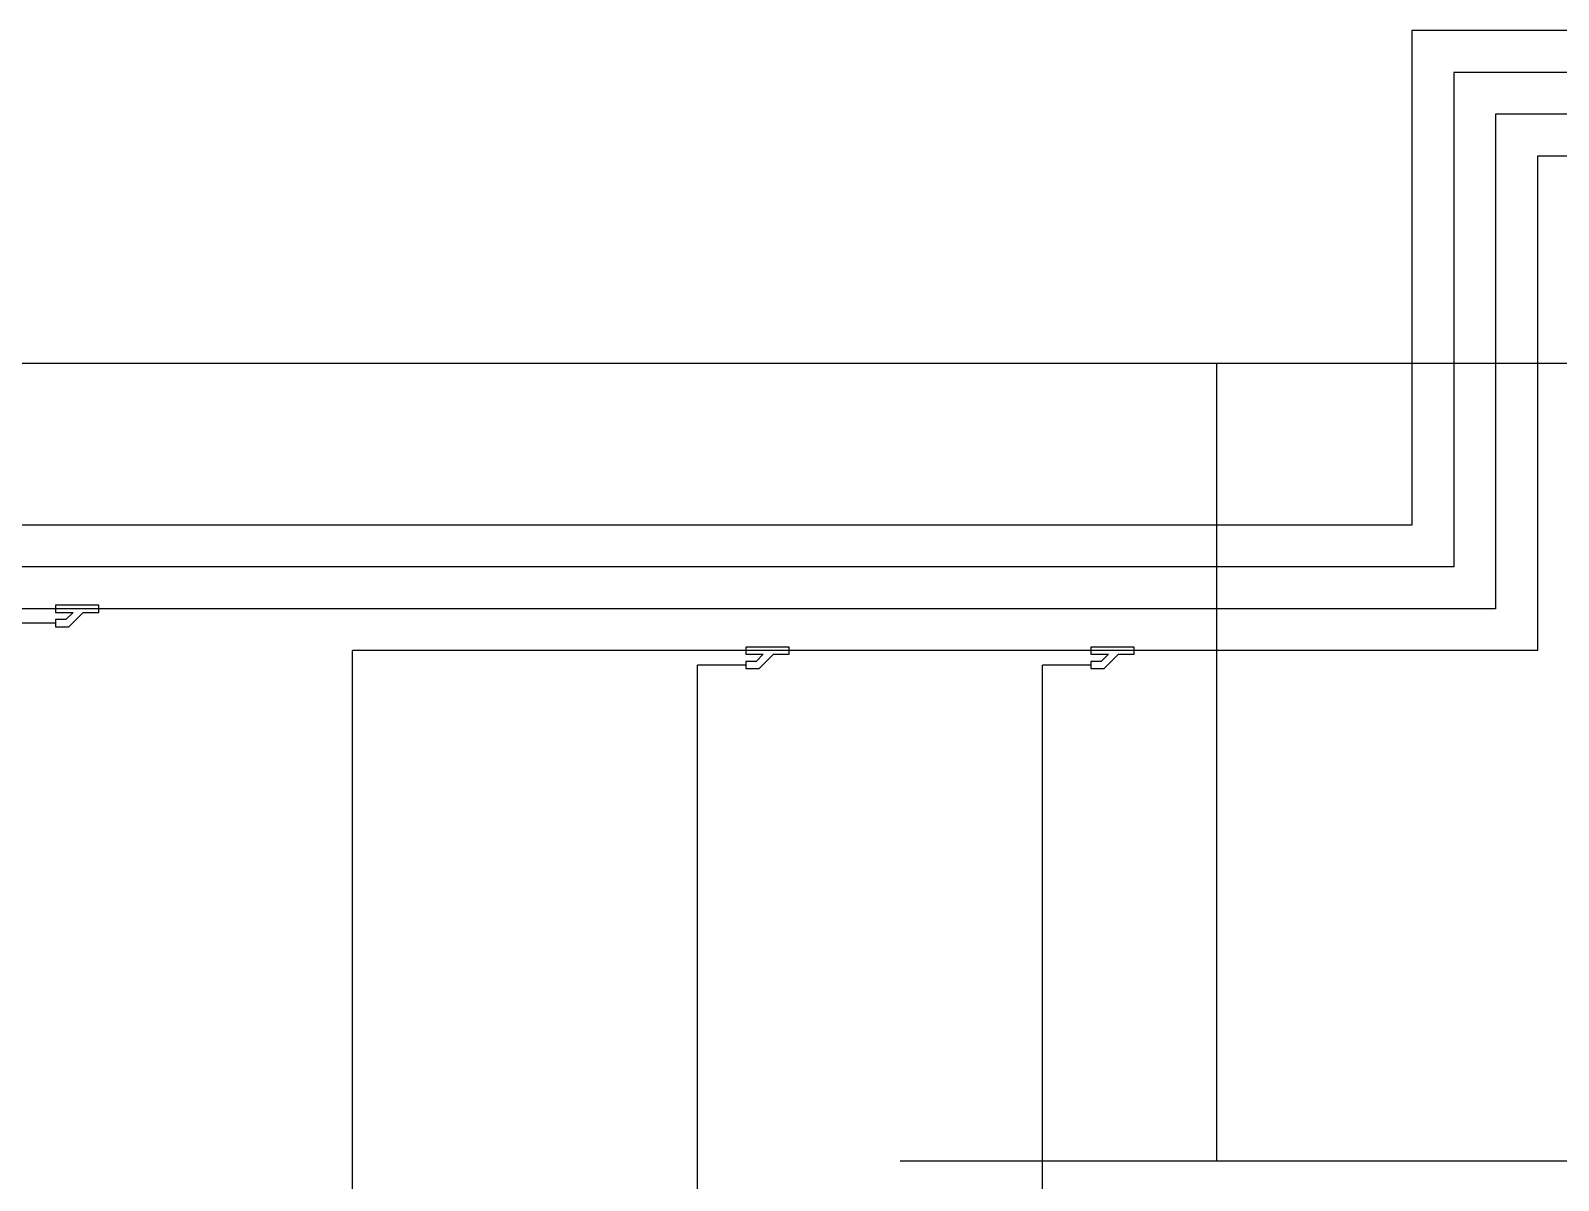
# Model space of a CAD drawing. Header units: millimetres. Extents: x 10547 to 11305, y 9897 to 10391.
# Drawn here: x 10777.4 to 10852.8, y 10301.1 to 10357.8 of the extents above; entities that cross this region are included whole.
import ezdxf

# ---------------------------------------------------------------- set-up
doc = ezdxf.new("R2010")
doc.units = ezdxf.units.MM
doc.layers.add('LG-RLRG', color=3, linetype='Continuous')
doc.layers.add('LG-장비번호', color=7, linetype='Continuous')

msp = doc.modelspace()

# ---------------------------------------------------------------- linework, layer by layer
at = {"layer": 'LG-RLRG'}
for p, q in [((10845.578, 10357.807, 0), (10845.578, 10333.403, 0)), ((10893.504, 10357.807, 0), (10845.578, 10357.807, 0)), ((10847.644, 10355.741), (10847.644, 10331.337, 0)), ((10910.311, 10355.741, 0), (10847.644, 10355.741, 0)), ((10849.711, 10353.674, 0), (10849.711, 10329.27, 0)), ((10929.807, 10353.674, 0), (10849.711, 10353.674, 0)), ((10851.777, 10351.608, 0), (10851.777, 10327.204, 0)), ((10954.236, 10351.608, 0), (10851.777, 10351.608, 0)), ((10845.578, 10333.403, 0), (10594.298, 10333.403, 0)), ((10847.644, 10331.337, 0), (10645.397, 10331.337, 0)), ((10849.711, 10329.27, 0), (10725.156, 10329.27, 0)), ((10778.631, 10328.558, 0), (10776.255, 10328.558, 0)), ((10851.777, 10327.204, 0), (10793.287, 10327.204, 0)), ((10812.697, 10326.491, 0), (10810.32, 10326.491, 0)), ((10829.73, 10326.491, 0), (10827.353, 10326.491, 0))]:
    msp.add_line(p, q, dxfattribs=at)
at = {"layer": 'LG-RLRG', "ltscale": 0.5}
for p, q in [((10793.287, 10282.326), (10793.287, 10327.204, 0)), ((10810.32, 10282.326), (10810.32, 10326.491, 0)), ((10827.353, 10282.326), (10827.353, 10326.491, 0))]:
    msp.add_line(p, q, dxfattribs=at)
at = {"layer": 'LG-RLRG', "color": 2}
for points in [[(10780.77, 10329.449), (10778.631, 10329.449), (10778.631, 10329.092), (10779.498, 10329.092), (10779.142, 10328.736), (10778.631, 10328.736), (10778.631, 10328.379), (10779.289, 10328.379), (10780.002, 10329.092), (10780.77, 10329.092)], [(10814.835, 10327.382), (10812.697, 10327.382), (10812.697, 10327.026), (10813.564, 10327.026), (10813.207, 10326.669), (10812.697, 10326.669), (10812.697, 10326.313), (10813.355, 10326.313), (10814.068, 10327.026), (10814.835, 10327.026)], [(10831.868, 10327.382), (10829.73, 10327.382), (10829.73, 10327.026), (10830.597, 10327.026), (10830.24, 10326.669), (10829.73, 10326.669), (10829.73, 10326.313), (10830.388, 10326.313), (10831.101, 10327.026), (10831.868, 10327.026)]]:
    msp.add_lwpolyline(points, close=True, dxfattribs=at)
at = {"layer": 'LG-장비번호', "color": 252}
for p, q in [((11218.883, 10341.37), (10547.021, 10341.37)), ((10835.954, 10302.005), (10835.954, 10341.37)), ((11218.883, 10302.005), (10820.318, 10302.005))]:
    msp.add_line(p, q, dxfattribs=at)

doc.saveas('drawing.dxf')
